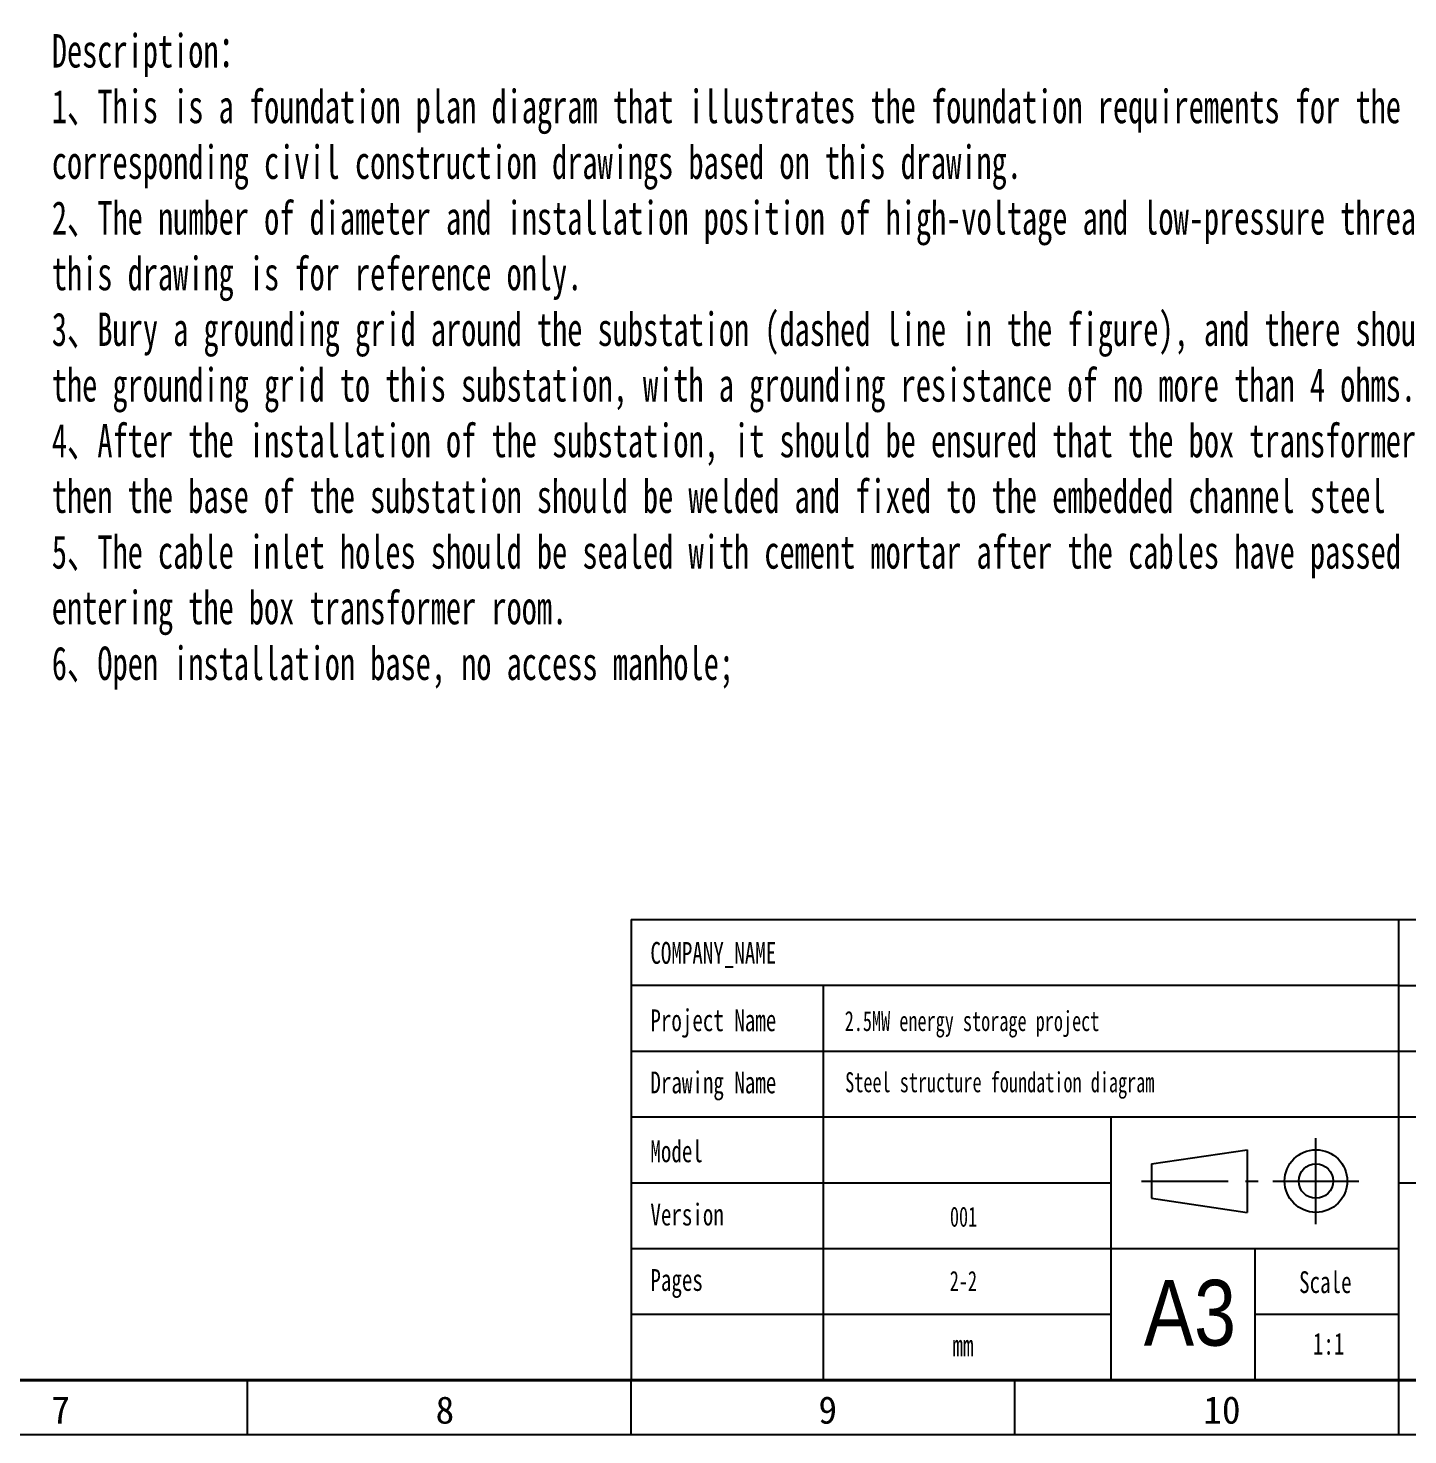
# Model space of a CAD drawing. Header units: millimetres. Extents: x 55614 to 110757, y -66981 to -47484.
# Drawn here: x 97956 to 106217, y -66981 to -58558 of the extents above; entities that cross this region are included whole.
import ezdxf

# ---------------------------------------------------------------- set-up
doc = ezdxf.new("R2010")
doc.units = ezdxf.units.MM
doc.linetypes.add('CENTER', pattern=[50.8, 31.75, -6.35, 6.35, -6.35])
doc.layers.get('0').update_dxf_attribs({"lineweight": 15})
doc.layers.add('FORM', color=7, linetype='Continuous')
doc.layers.add('LY_Partlib2', color=7, linetype='Continuous')
doc.layers.add('THICK', color=7, linetype='Continuous', lineweight=0)
doc.styles.add('KEHUA', font='STFANGSO.TTF')
doc.styles.get("Standard").update_dxf_attribs({"font": 'isocp.shx', "width": 0.707, "bigfont": 'hztxt.shx'})
doc.styles.add('标准', font='simsun.ttc', dxfattribs={"width": 0.667})

# ---------------------------------------------------------------- blocks, each defined once
blk = doc.blocks.new('1')
at = {"layer": 'FORM', "color": 8}
for p, q in [((2086.63, 2725.7), (2086.63, 2683.47)), ((2086.63, 2725.7), (2222.37, 2725.7)), ((2157.01, 2683.47), (2157.01, 2725.7)), ((2157.01, 2719.67), (2086.63, 2719.67)), ((2104.22, 2719.67), (2104.22, 2683.47)), ((2157.01, 2719.67), (2222.37, 2719.67)), ((2086.63, 2713.64), (2222.37, 2713.64)), ((2086.63, 2707.6), (2222.37, 2707.6)), ((2130.62, 2707.6), (2130.62, 2683.47)), ((2086.63, 2701.57), (2130.62, 2701.57)), ((2157.01, 2701.57), (2222.37, 2701.57)), ((2086.63, 2695.54), (2157.01, 2695.54)), ((2143.82, 2695.54), (2143.82, 2683.47)), ((2086.63, 2689.5), (2130.62, 2689.5)), ((2143.82, 2689.5), (2157.01, 2689.5))]:
    blk.add_line(p, q, dxfattribs=at)
at = {"layer": 'FORM', "color": 5, "linetype": 'CENTER', "ltscale": 0.25}
for p, q in [((2149.42, 2697.77), (2149.42, 2705.67)), ((2133.44, 2701.72), (2144.11, 2701.72)), ((2145.47, 2701.72), (2153.37, 2701.72))]:
    blk.add_line(p, q, dxfattribs=at)
at = {"layer": 'FORM', "color": 8, "ltscale": 0.3}
for p, q in [((2134.33, 2703.3), (2143.11, 2704.6)), ((2143.11, 2704.6), (2143.11, 2698.85)), ((2134.33, 2703.3), (2134.33, 2700.14)), ((2134.33, 2700.14), (2143.11, 2698.85))]:
    blk.add_line(p, q, dxfattribs=at)
at = {"layer": 'FORM', "color": 4}
for p, q in [((2051.43, 2678.44), (2051.43, 2683.47)), ((2086.63, 2678.44), (2086.63, 2683.47)), ((2121.82, 2678.44), (2121.82, 2683.47)), ((2157.01, 2678.44), (2157.01, 2683.47))]:
    blk.add_line(p, q, dxfattribs=at)
at = {"layer": 'FORM', "color": 6}
blk.add_lwpolyline([(1805.08, 2977.08), (2227.4, 2977.08), (2227.4, 2678.44), (1805.08, 2678.44)], close=True, dxfattribs=at)
at = {"layer": 'FORM', "color": 8, "lineweight": 40}
blk.add_lwpolyline([(1810.11, 2683.47), (2222.37, 2683.47), (2222.37, 2972.06), (1810.11, 2972.06)], close=True, dxfattribs=at)
at = {"layer": 'FORM', "color": 8, "ltscale": 0.3}
for radius in [2.87, 1.58]:
    blk.add_circle((2149.42, 2701.72), radius, dxfattribs=at)
at = {"lineweight": -3, "char_height": 2, "attachment_point": 1}
for s, insert, width in [('{\\fSimSun|b0|i0|c134|p2;COMPANY_NAME}', (2088.39, 2723.65), 12.2033), ('{\\fSimSun|b0|i0|c134|p2;Project Name}', (2088.39, 2717.47), 16.3391), ('{\\fSimSun|b0|i0|c134|p2;Drawing Name }', (2088.39, 2711.77), 17.0089), ('{\\fSimSun|b0|i0|c134|p2;Model}', (2088.39, 2705.45), 11.3587), ('{\\fSimSun|b0|i0|c134|p2;Version}', (2088.39, 2699.65), 9.1743), ('{\\fSimSun|b0|i0|c134|p2;Pages}', (2088.39, 2693.65), 8.3588), ('{\\fSimSun|b0|i0|c134|p2;Scale}', (2147.88, 2693.45), 8.8074), ('{\\fSimSun|b0|i0|c134|p2;1:1}', (2149.14, 2687.8), 8.3588), ('{\\fSimSun|b0|i0|c134|p2;mm}', (2116.09, 2687.65), 8.3588)]:
    blk.add_mtext(s, dxfattribs=dict(at, insert=insert, width=width))
at = {"layer": 'FORM', "color": 4, "style": 'KEHUA'}
for s, height, p in [('7', 2.51, (2033.46, 2679.47)), ('8', 2.51, (2068.69, 2679.47)), ('9', 2.51, (2103.8, 2679.47)), ('10', 2.514, (2139.09, 2679.47))]:
    blk.add_text(s, height=height, dxfattribs=at).set_placement(p)
at = {"layer": 'FORM', "color": 8, "insert": (2133.64, 2692.66), "char_height": 6.0331, "width": 13.9728, "attachment_point": 1, "style": 'KEHUA'}
blk.add_mtext('{\\fArial Narrow|b0|i0|c0|p34;A3}', dxfattribs=at)

msp = doc.modelspace()

# ---------------------------------------------------------------- block references
at = {"layer": 'LY_Partlib2', "xscale": 65.28547535580151, "yscale": 65.28547535580151, "zscale": 65.28547535580151}
msp.add_blockref('1', (-34659.727, -241844.639), dxfattribs=at)

# ---------------------------------------------------------------- texts
at = {"layer": 'THICK', "lineweight": -3, "attachment_point": 1, "style": '标准'}
for s, insert, char_height, width in [('{\\C1;Description：\\P1、This is a foundation plan diagram that illustrates the foundation requirements for the integrated equipment. Please provide corresponding civil construction drawings based on this drawing.\\P2、The number of diameter and installation position of high-voltage and low-pressure threading pipes are determined by the user, and this drawing is for reference only.\\P3、Bury a grounding grid around the substation (dashed line in the figure), and there should be no less than two grounding leads from the grounding grid to this substation, with a grounding resistance of no more than 4 ohms.\\P4、After the installation of the substation, it should be ensured that the box transformer door can be opened and closed smoothly, and then the base of the substation should be welded and fixed to the embedded channel steel\\P5、The cable inlet holes should be sealed with cement mortar after the cables have passed through to prevent small animals from entering the box transformer room.\\P6、Open installation base, no access manhole;}', (98098.167, -58593.581), 200, 12272.06391), ('2.5MW energy storage project', (102845.051, -64443.173), 120, 2238.16732), ('Steel structure foundation diagram', (102847.869, -64809.547), 120, 2238.16732), ('001', (103474.904, -65614.647), 120, 2238.16732), ('2-2', (103473.856, -65999.42), 120, 2238.16732)]:
    msp.add_mtext(s, dxfattribs=dict(at, insert=insert, char_height=char_height, width=width))

doc.saveas('drawing.dxf')
